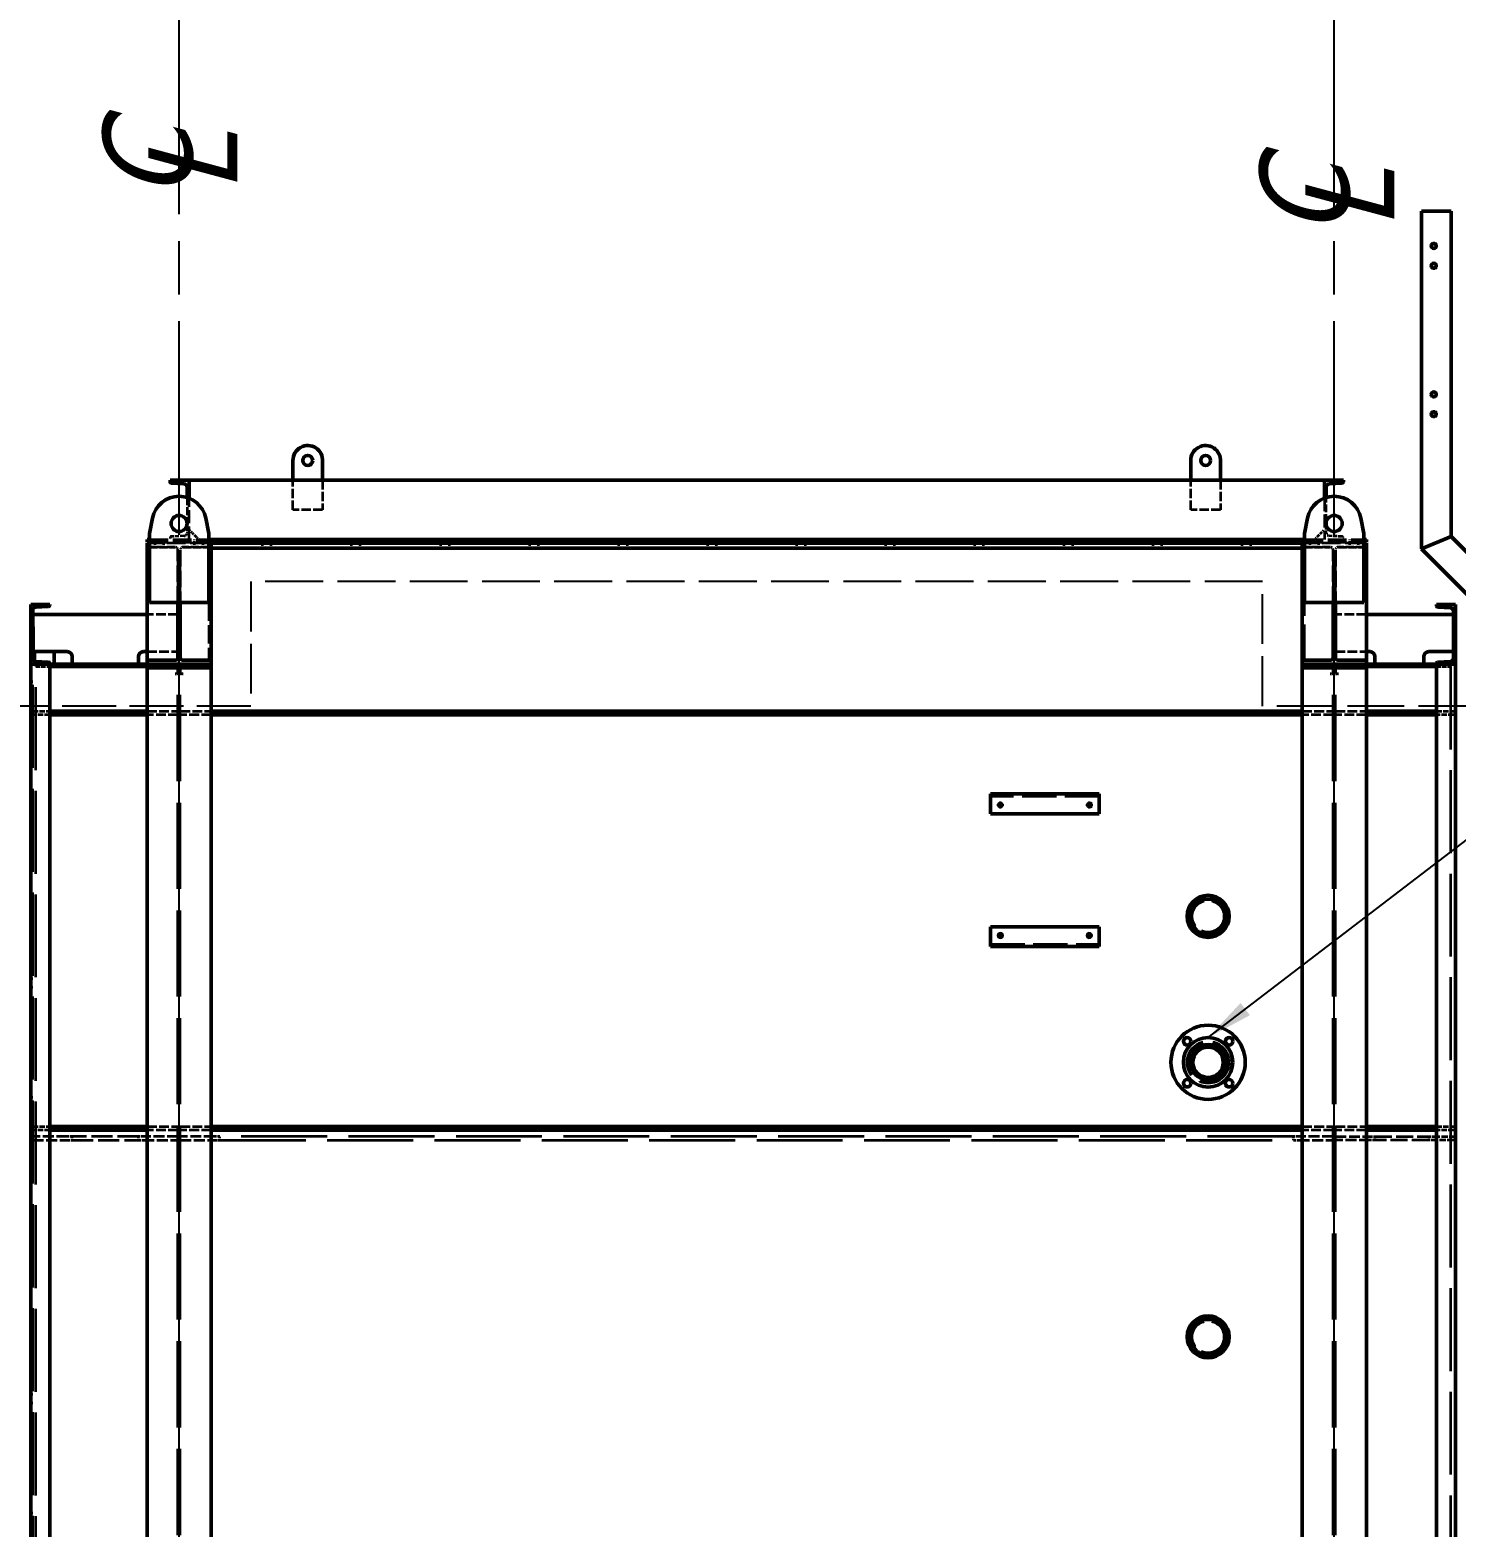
# Model space of a CAD drawing. Header units: inches. Extents: x 11 to 1621, y 11 to 1332.
# Drawn here: x 357.4 to 501.6, y 413.5 to 564.8 of the extents above; entities that cross this region are included whole.
import ezdxf
from ezdxf.enums import TextEntityAlignment as Align

# ---------------------------------------------------------------- set-up
doc = ezdxf.new("R2010")
doc.units = ezdxf.units.IN
doc.header["$LTSCALE"] = 48
doc.header["$MEASUREMENT"] = 0
doc.linetypes.add('CHAIN', pattern=[0.7087, 0.4724, -0.0591, 0.1181, -0.0591])
doc.linetypes.add('DASHED', pattern=[0.2067, 0.1654, -0.0413])
for name, color, linetype, lineweight in [('Centerline (ANSI)', 7, 'Continuous', 25), ('Hidden (ANSI)', 7, 'DASHED', 35), ('Sketch Geometry (ANSI)', 7, 'Continuous', 25), ('Symbol (ANSI)', 7, 'Continuous', 25), ('Visible (ANSI)', 7, 'Continuous', 50)]:
    doc.layers.add(name, color=color, linetype=linetype, lineweight=lineweight)
doc.styles.add('Dimension Text', font='tahoma.ttf')
doc.styles.add('Note Text (ANSI)', font='tahoma.ttf')
doc.styles.get("Standard").update_dxf_attribs({"font": 'tahoma.ttf'})
doc.dimstyles.new('ELC angle$7', dxfattribs={"dimscale": 48, "dimtxt": 0.12, "dimasz": 0.098425, "dimexe": 0.125, "dimexo": 0.0625, "dimgap": 0.031496, "dimtad": 0, "dimtih": 1, "dimtoh": 1, "dimzin": 0, "dimdsep": 46, "dimtxsty": 'Dimension Text', "dimcen": 0.09, "dimdle": 0.393701, "dimclrd": 256, "dimclre": 256, "dimclrt": 256, "dimadec": 1, "dimazin": 0, "dimtfac": 1, "dimtofl": 0, "dimtmove": 0, "dimatfit": 3, "dimfxl": 0, "dimtolj": 1, "dimtzin": 0, "dimlwd": -1, "dimlwe": -1, "dimarcsym": 0})

# ---------------------------------------------------------------- blocks, each defined once
blk = doc.blocks.new('CENTER LINE_1')
at = {"layer": 'Symbol (ANSI)', "char_height": 0.25, "attachment_point": 5, "style": 'Note Text (ANSI)'}
for s, insert in [('\\fTahoma|b0|i1;{\\H0.2500;C}', (0, 0)), ('\\fTahoma|b0|i1;{\\H0.2500;L}', (0, -0.125))]:
    blk.add_mtext(s, dxfattribs=dict(at, insert=insert))
at = {"layer": 'Symbol (ANSI)', "lineweight": 30, "flags": 63}
blk.add_attdef('Enter_text', text='', height=0.125, dxfattribs=at).set_placement((0.125, -0.125), align=Align.TOP_LEFT)
blk = doc.blocks.new('CENTER LINE_2')
at = {"layer": 'Symbol (ANSI)', "char_height": 0.25, "attachment_point": 5, "style": 'Note Text (ANSI)'}
for s, insert in [('\\fTahoma|b0|i1;{\\H0.2500;C}', (0, 0)), ('\\fTahoma|b0|i1;{\\H0.2500;L}', (0, -0.125))]:
    blk.add_mtext(s, dxfattribs=dict(at, insert=insert))
at = {"layer": 'Symbol (ANSI)', "lineweight": 30, "flags": 63}
blk.add_attdef('Enter_text', text='', height=0.125, dxfattribs=at).set_placement((0.125, -0.125), align=Align.TOP_LEFT)

msp = doc.modelspace()

# ---------------------------------------------------------------- linework, layer by layer
at = {"layer": 'Centerline (ANSI)', "linetype": 'CHAIN', "ltscale": 0.952448}
for p, q in [((489.252429, 286.951101), (489.252429, 619.488279)), ((372.502429, 286.951101), (372.502429, 616.568692))]:
    msp.add_line(p, q, dxfattribs=at)
at = {"layer": 'Hidden (ANSI)', "ltscale": 0.118944}
for p, q in [((384.000418, 516.276101), (384.000418, 519.276101)), ((387.000418, 519.276101), (387.000418, 516.276101)), ((474.750418, 516.276101), (474.750418, 519.276101)), ((477.750418, 519.276101), (477.750418, 516.276101)), ((387.000418, 516.276101), (384.000418, 516.276101)), ((477.750418, 516.276101), (474.750418, 516.276101))]:
    msp.add_line(p, q, dxfattribs=at)
at = {"layer": 'Hidden (ANSI)', "ltscale": 0.099873}
msp.add_line((373.302429, 517.53064), (373.302429, 515.011243), dxfattribs=at)
at = {"layer": 'Hidden (ANSI)', "ltscale": 0.165957}
msp.add_line((373.502429, 513.276101), (373.502429, 517.460881), dxfattribs=at)
at = {"layer": 'Hidden (ANSI)', "ltscale": 0.166112}
msp.add_line((488.252429, 517.464785), (488.252429, 513.276101), dxfattribs=at)
at = {"layer": 'Hidden (ANSI)', "ltscale": 0.097708}
msp.add_line((488.452429, 515.068825), (488.452429, 517.53368), dxfattribs=at)
at = {"layer": 'Hidden (ANSI)', "ltscale": 0.033189}
msp.add_line((373.302429, 514.790959), (373.302429, 513.952048), dxfattribs=at)
at = {"layer": 'Hidden (ANSI)', "ltscale": 0.030904}
msp.add_line((488.452429, 513.952048), (488.452429, 514.733377), dxfattribs=at)
at = {"layer": 'Hidden (ANSI)', "ltscale": 0.237987}
for p, q in [((369.497429, 513.276101), (375.497429, 513.276101)), ((369.497429, 513.026101), (375.497429, 513.026101)), ((375.497429, 512.901101), (369.497429, 512.901101)), ((486.247429, 513.276101), (492.247429, 513.276101)), ((486.247429, 513.026101), (492.247429, 513.026101)), ((492.247429, 512.901101), (486.247429, 512.901101))]:
    msp.add_line(p, q, dxfattribs=at)
at = {"layer": 'Hidden (ANSI)', "ltscale": 0.00982}
for p, q in [((370.064929, 513.026101), (370.064929, 513.276101)), ((370.939929, 513.026101), (370.939929, 513.276101)), ((374.064929, 513.026101), (374.064929, 513.276101)), ((374.939929, 513.026101), (374.939929, 513.276101)), ((380.939929, 513.026101), (380.939929, 513.276101)), ((381.814929, 513.026101), (381.814929, 513.276101)), ((389.939929, 513.026101), (389.939929, 513.276101)), ((390.814929, 513.026101), (390.814929, 513.276101)), ((398.939929, 513.026101), (398.939929, 513.276101)), ((399.814929, 513.026101), (399.814929, 513.276101)), ((407.939929, 513.026101), (407.939929, 513.276101)), ((408.814929, 513.026101), (408.814929, 513.276101)), ((416.939929, 513.026101), (416.939929, 513.276101)), ((417.814929, 513.026101), (417.814929, 513.276101)), ((425.939929, 513.026101), (425.939929, 513.276101)), ((426.814929, 513.026101), (426.814929, 513.276101)), ((434.939929, 513.026101), (434.939929, 513.276101)), ((435.814929, 513.026101), (435.814929, 513.276101)), ((443.939929, 513.026101), (443.939929, 513.276101)), ((444.814929, 513.026101), (444.814929, 513.276101)), ((452.939929, 513.026101), (452.939929, 513.276101)), ((453.814929, 513.026101), (453.814929, 513.276101)), ((461.939929, 513.026101), (461.939929, 513.276101)), ((462.814929, 513.026101), (462.814929, 513.276101)), ((470.939929, 513.026101), (470.939929, 513.276101)), ((471.814929, 513.026101), (471.814929, 513.276101)), ((479.939929, 513.026101), (479.939929, 513.276101)), ((480.814929, 513.026101), (480.814929, 513.276101)), ((486.814929, 513.026101), (486.814929, 513.276101)), ((487.689929, 513.026101), (487.689929, 513.276101)), ((490.814929, 513.026101), (490.814929, 513.276101)), ((491.689929, 513.026101), (491.689929, 513.276101)), ((358.002429, 500.701101), (358.002429, 500.451101)), ((501.002429, 500.451101), (501.002429, 500.701101))]:
    msp.add_line(p, q, dxfattribs=at)
at = {"layer": 'Hidden (ANSI)', "ltscale": 0.014979}
for p, q in [((370.064929, 512.521101), (370.064929, 512.901101)), ((370.939929, 512.521101), (370.939929, 512.901101)), ((374.064929, 512.521101), (374.064929, 512.901101)), ((374.939929, 512.521101), (374.939929, 512.901101)), ((486.814929, 512.521101), (486.814929, 512.901101)), ((487.689929, 512.521101), (487.689929, 512.901101)), ((490.814929, 512.521101), (490.814929, 512.901101)), ((491.689929, 512.521101), (491.689929, 512.901101))]:
    msp.add_line(p, q, dxfattribs=at)
at = {"layer": 'Hidden (ANSI)', "ltscale": 0.008116}
for p, q in [((371.582429, 513.483148), (371.582429, 513.276101)), ((490.172429, 513.276101), (490.172429, 513.483148))]:
    msp.add_line(p, q, dxfattribs=at)
at = {"layer": 'Hidden (ANSI)', "ltscale": 0.053215}
for p, q in [((373.015152, 513.649324), (371.673406, 513.579016)), ((490.081453, 513.579016), (488.739706, 513.649324))]:
    msp.add_line(p, q, dxfattribs=at)
at = {"layer": 'Hidden (ANSI)', "ltscale": 0.018085}
for p, q in [((373.502429, 514.276101), (373.826482, 513.952048)), ((487.928376, 513.952048), (488.252429, 514.276101))]:
    msp.add_line(p, q, dxfattribs=at)
at = {"layer": 'Hidden (ANSI)', "ltscale": 0.022246}
for p, q in [((373.826482, 513.952048), (374.129206, 513.649324)), ((487.625652, 513.649324), (487.928376, 513.952048))]:
    msp.add_line(p, q, dxfattribs=at)
at = {"layer": 'Hidden (ANSI)', "ltscale": 0.053288}
for p, q in [((374.129206, 513.649324), (374.199514, 513.579016)), ((487.555345, 513.579016), (487.625652, 513.649324))]:
    msp.add_line(p, q, dxfattribs=at)
at = {"layer": 'Hidden (ANSI)', "ltscale": 0.006977}
for p, q in [((374.295382, 513.483148), (374.199514, 513.579016)), ((487.555345, 513.579016), (487.459476, 513.483148))]:
    msp.add_line(p, q, dxfattribs=at)
at = {"layer": 'Hidden (ANSI)', "ltscale": 0.011519}
for p, q in [((374.295382, 513.483148), (374.502429, 513.276101)), ((487.252429, 513.276101), (487.459476, 513.483148))]:
    msp.add_line(p, q, dxfattribs=at)
at = {"layer": 'Hidden (ANSI)', "ltscale": 1.111313}
for p, q in [((486.007429, 512.901101), (375.747429, 512.901101)), ((486.007429, 512.401101), (375.747429, 512.401101))]:
    msp.add_line(p, q, dxfattribs=at)
at = {"layer": 'Hidden (ANSI)', "ltscale": 0.019741}
for p, q in [((380.939929, 512.401101), (380.939929, 512.901101)), ((380.939929, 512.401101), (380.939929, 512.901101)), ((381.814929, 512.401101), (381.814929, 512.901101)), ((381.814929, 512.401101), (381.814929, 512.901101)), ((389.939929, 512.401101), (389.939929, 512.901101)), ((389.939929, 512.401101), (389.939929, 512.901101)), ((390.814929, 512.401101), (390.814929, 512.901101)), ((390.814929, 512.401101), (390.814929, 512.901101)), ((398.939929, 512.401101), (398.939929, 512.901101)), ((398.939929, 512.401101), (398.939929, 512.901101)), ((399.814929, 512.401101), (399.814929, 512.901101)), ((399.814929, 512.401101), (399.814929, 512.901101)), ((407.939929, 512.401101), (407.939929, 512.901101)), ((407.939929, 512.401101), (407.939929, 512.901101)), ((408.814929, 512.401101), (408.814929, 512.901101)), ((408.814929, 512.401101), (408.814929, 512.901101)), ((416.939929, 512.401101), (416.939929, 512.901101)), ((416.939929, 512.401101), (416.939929, 512.901101)), ((417.814929, 512.401101), (417.814929, 512.901101)), ((417.814929, 512.401101), (417.814929, 512.901101)), ((425.939929, 512.401101), (425.939929, 512.901101)), ((425.939929, 512.401101), (425.939929, 512.901101)), ((426.814929, 512.401101), (426.814929, 512.901101)), ((426.814929, 512.401101), (426.814929, 512.901101)), ((434.939929, 512.401101), (434.939929, 512.901101)), ((434.939929, 512.401101), (434.939929, 512.901101)), ((435.814929, 512.401101), (435.814929, 512.901101)), ((435.814929, 512.401101), (435.814929, 512.901101)), ((443.939929, 512.401101), (443.939929, 512.901101)), ((443.939929, 512.401101), (443.939929, 512.901101)), ((444.814929, 512.401101), (444.814929, 512.901101)), ((444.814929, 512.401101), (444.814929, 512.901101)), ((452.939929, 512.401101), (452.939929, 512.901101)), ((452.939929, 512.401101), (452.939929, 512.901101)), ((453.814929, 512.401101), (453.814929, 512.901101)), ((453.814929, 512.401101), (453.814929, 512.901101)), ((461.939929, 512.401101), (461.939929, 512.901101)), ((461.939929, 512.401101), (461.939929, 512.901101)), ((462.814929, 512.401101), (462.814929, 512.901101)), ((462.814929, 512.401101), (462.814929, 512.901101)), ((470.939929, 512.401101), (470.939929, 512.901101)), ((470.939929, 512.401101), (470.939929, 512.901101)), ((471.814929, 512.401101), (471.814929, 512.901101)), ((471.814929, 512.401101), (471.814929, 512.901101)), ((479.939929, 512.401101), (479.939929, 512.901101)), ((479.939929, 512.401101), (479.939929, 512.901101)), ((480.814929, 512.401101), (480.814929, 512.901101)), ((480.814929, 512.401101), (480.814929, 512.901101))]:
    msp.add_line(p, q, dxfattribs=at)
at = {"layer": 'Hidden (ANSI)', "ltscale": 0.102674}
for p, q in [((369.497429, 512.521101), (372.087429, 512.521101)), ((372.087429, 512.521101), (369.497429, 512.521101)), ((486.247429, 512.521101), (488.837429, 512.521101)), ((488.837429, 512.521101), (486.247429, 512.521101))]:
    msp.add_line(p, q, dxfattribs=at)
at = {"layer": 'Hidden (ANSI)', "ltscale": 0.211004}
for p, q in [((372.387429, 512.221101), (372.387429, 506.901101)), ((372.387429, 506.901101), (372.387429, 512.221101)), ((372.617429, 506.901101), (372.617429, 512.221101)), ((372.617429, 512.221101), (372.617429, 506.901101)), ((489.137429, 512.221101), (489.137429, 506.901101)), ((489.137429, 506.901101), (489.137429, 512.221101)), ((489.367429, 506.901101), (489.367429, 512.221101)), ((489.367429, 512.221101), (489.367429, 506.901101))]:
    msp.add_line(p, q, dxfattribs=at)
at = {"layer": 'Hidden (ANSI)', "ltscale": 0.102277}
for p, q in [((372.917429, 512.521101), (375.497429, 512.521101)), ((375.497429, 512.521101), (372.917429, 512.521101)), ((489.667429, 512.521101), (492.247429, 512.521101)), ((492.247429, 512.521101), (489.667429, 512.521101))]:
    msp.add_line(p, q, dxfattribs=at)
at = {"layer": 'Hidden (ANSI)', "ltscale": 0.453853}
msp.add_line((486.257429, 501.081101), (486.257429, 512.521101), dxfattribs=at)
at = {"layer": 'Hidden (ANSI)', "ltscale": 0.230844}
msp.add_line((375.497429, 506.901101), (375.497429, 501.081101), dxfattribs=at)
at = {"layer": 'Hidden (ANSI)', "ltscale": 0.124102}
for p, q in [((372.387429, 505.701101), (369.257429, 505.701101)), ((492.497429, 505.701101), (489.367429, 505.701101)), ((369.257429, 501.951101), (372.387429, 501.951101)), ((489.367429, 501.951101), (492.497429, 501.951101)), ((369.257429, 495.951101), (372.387429, 495.951101)), ((372.387429, 495.576101), (369.257429, 495.576101)), ((372.617429, 495.951101), (375.747429, 495.951101)), ((375.747429, 495.576101), (372.617429, 495.576101)), ((486.007429, 495.951101), (489.137429, 495.951101)), ((489.137429, 495.576101), (486.007429, 495.576101)), ((489.367429, 495.951101), (492.497429, 495.951101)), ((492.497429, 495.576101), (489.367429, 495.576101)), ((369.257429, 453.951101), (372.387429, 453.951101)), ((372.617429, 453.951101), (375.747429, 453.951101)), ((486.007429, 453.951101), (489.137429, 453.951101)), ((489.367429, 453.951101), (492.497429, 453.951101)), ((372.387429, 453.576101), (369.257429, 453.576101)), ((375.747429, 453.576101), (372.617429, 453.576101)), ((489.137429, 453.576101), (486.007429, 453.576101)), ((492.497429, 453.576101), (489.367429, 453.576101))]:
    msp.add_line(p, q, dxfattribs=at)
at = {"layer": 'Hidden (ANSI)', "ltscale": 0.007836}
for p, q in [((357.502429, 503.638601), (357.702429, 503.638601)), ((357.502429, 502.763601), (357.702429, 502.763601)), ((501.302429, 503.638601), (501.502429, 503.638601)), ((501.302429, 502.763601), (501.502429, 502.763601)), ((357.702429, 498.888601), (357.502429, 498.888601)), ((357.702429, 498.013601), (357.502429, 498.013601)), ((357.702429, 486.888601), (357.502429, 486.888601)), ((357.702429, 486.013601), (357.502429, 486.013601)), ((357.702429, 480.888601), (357.502429, 480.888601)), ((357.702429, 480.013601), (357.502429, 480.013601)), ((357.702429, 474.888601), (357.502429, 474.888601)), ((357.702429, 474.013601), (357.502429, 474.013601)), ((357.702429, 468.888601), (357.502429, 468.888601)), ((357.702429, 468.013601), (357.502429, 468.013601)), ((357.702429, 462.888601), (357.502429, 462.888601)), ((357.702429, 462.013601), (357.502429, 462.013601)), ((357.702429, 456.888601), (357.502429, 456.888601)), ((357.702429, 456.013601), (357.502429, 456.013601)), ((357.702429, 450.888601), (357.502429, 450.888601)), ((357.702429, 450.013601), (357.502429, 450.013601)), ((357.702429, 444.888601), (357.502429, 444.888601)), ((357.702429, 444.013601), (357.502429, 444.013601)), ((357.702429, 438.888601), (357.502429, 438.888601)), ((357.702429, 438.013601), (357.502429, 438.013601)), ((357.702429, 432.888601), (357.502429, 432.888601)), ((357.702429, 432.013601), (357.502429, 432.013601)), ((357.702429, 426.888601), (357.502429, 426.888601)), ((357.702429, 426.013601), (357.502429, 426.013601)), ((357.702429, 420.888601), (357.502429, 420.888601)), ((357.702429, 420.013601), (357.502429, 420.013601)), ((357.702429, 414.888601), (357.502429, 414.888601)), ((357.702429, 414.013601), (357.502429, 414.013601))]:
    msp.add_line(p, q, dxfattribs=at)
at = {"layer": 'Hidden (ANSI)', "ltscale": 0.001884}
msp.add_line((357.702429, 501.951101), (357.752429, 501.951101), dxfattribs=at)
at = {"layer": 'Hidden (ANSI)', "ltscale": 1.058297}
msp.add_line((357.702429, 322.201101), (357.702429, 500.701101), dxfattribs=at)
at = {"layer": 'Hidden (ANSI)', "ltscale": 0.056247}
for p, q in [((358.002429, 500.451101), (359.422429, 500.451101)), ((499.582429, 500.451101), (501.002429, 500.451101))]:
    msp.add_line(p, q, dxfattribs=at)
at = {"layer": 'Hidden (ANSI)', "ltscale": 1.055333}
for p, q in [((358.002429, 322.451101), (358.002429, 500.451101)), ((501.002429, 500.451101), (501.002429, 322.451101))]:
    msp.add_line(p, q, dxfattribs=at)
at = {"layer": 'Hidden (ANSI)', "ltscale": 0.257431}
for p, q in [((369.257429, 500.451101), (375.747429, 500.451101)), ((486.007429, 500.451101), (492.497429, 500.451101))]:
    msp.add_line(p, q, dxfattribs=at)
at = {"layer": 'Hidden (ANSI)', "ltscale": 0.032835}
for p, q in [((372.917429, 499.701101), (372.087429, 499.701101)), ((489.667429, 499.701101), (488.837429, 499.701101))]:
    msp.add_line(p, q, dxfattribs=at)
at = {"layer": 'Hidden (ANSI)', "ltscale": 0.05014}
for p, q in [((372.387429, 499.747162), (372.387429, 500.701101)), ((372.617429, 500.701101), (372.617429, 499.747162)), ((489.137429, 499.747162), (489.137429, 500.701101)), ((489.367429, 500.701101), (489.367429, 499.747162))]:
    msp.add_line(p, q, dxfattribs=at)
at = {"layer": 'Hidden (ANSI)', "ltscale": 1.097001}
for p, q in [((372.387429, 292.951101), (372.387429, 499.747162)), ((372.617429, 292.951101), (372.617429, 499.747162)), ((489.137429, 292.951101), (489.137429, 499.747162)), ((489.367429, 292.951101), (489.367429, 499.747162))]:
    msp.add_line(p, q, dxfattribs=at)
at = {"layer": 'Hidden (ANSI)', "ltscale": 0.068152}
for p, q in [((357.702429, 495.951101), (359.422429, 495.951101)), ((359.422429, 495.576101), (357.702429, 495.576101)), ((499.582429, 495.951101), (501.302429, 495.951101)), ((501.302429, 495.576101), (499.582429, 495.576101)), ((357.702429, 453.951101), (359.422429, 453.951101)), ((499.582429, 453.951101), (501.302429, 453.951101)), ((359.422429, 453.576101), (357.702429, 453.576101)), ((501.302429, 453.576101), (499.582429, 453.576101))]:
    msp.add_line(p, q, dxfattribs=at)
at = {"layer": 'Hidden (ANSI)', "ltscale": 0.01478}
for p, q in [((361.702429, 495.576101), (361.702429, 495.951101)), ((368.387429, 495.576101), (368.387429, 495.951101)), ((376.617429, 495.576101), (376.617429, 495.951101)), ((485.137429, 495.576101), (485.137429, 495.951101)), ((493.367429, 495.576101), (493.367429, 495.951101)), ((498.802429, 495.576101), (498.802429, 495.951101)), ((361.702429, 453.576101), (361.702429, 453.951101)), ((368.387429, 453.576101), (368.387429, 453.951101)), ((376.617429, 453.576101), (376.617429, 453.951101)), ((485.137429, 453.576101), (485.137429, 453.951101)), ((493.367429, 453.576101), (493.367429, 453.951101)), ((498.802429, 453.576101), (498.802429, 453.951101)), ((361.702429, 452.576101), (361.702429, 452.951101)), ((368.387429, 452.576101), (368.387429, 452.951101)), ((376.617429, 452.576101), (376.617429, 452.951101)), ((485.137429, 452.576101), (485.137429, 452.951101)), ((493.367429, 452.951101), (493.367429, 452.576101)), ((498.802429, 452.951101), (498.802429, 452.576101))]:
    msp.add_line(p, q, dxfattribs=at)
at = {"layer": 'Hidden (ANSI)', "ltscale": 0.436393}
for p, q in [((465.502429, 487.326101), (454.502429, 487.326101)), ((454.502429, 472.388601), (465.502429, 472.388601))]:
    msp.add_line(p, q, dxfattribs=at)
at = {"layer": 'Hidden (ANSI)', "ltscale": 0.138784}
for p, q in [((361.202429, 452.951101), (357.702429, 452.951101)), ((357.702429, 452.576101), (361.202429, 452.576101)), ((372.387429, 452.951101), (368.887429, 452.951101)), ((368.887429, 452.576101), (372.387429, 452.576101)), ((376.117429, 452.951101), (372.617429, 452.951101)), ((372.617429, 452.576101), (376.117429, 452.576101)), ((489.137429, 452.951101), (485.637429, 452.951101)), ((485.637429, 452.576101), (489.137429, 452.576101)), ((489.367429, 452.951101), (492.867429, 452.951101)), ((492.867429, 452.576101), (489.367429, 452.576101))]:
    msp.add_line(p, q, dxfattribs=at)
at = {"layer": 'Hidden (ANSI)', "ltscale": 0.031066}
for p, q in [((361.702429, 452.951101), (361.202429, 452.951101)), ((361.202429, 452.576101), (361.702429, 452.576101)), ((368.887429, 452.951101), (368.387429, 452.951101)), ((368.387429, 452.576101), (368.887429, 452.576101)), ((376.617429, 452.951101), (376.117429, 452.951101)), ((376.117429, 452.576101), (376.617429, 452.576101)), ((485.637429, 452.951101), (485.137429, 452.951101)), ((485.137429, 452.576101), (485.637429, 452.576101)), ((492.867429, 452.951101), (493.367429, 452.951101)), ((493.367429, 452.576101), (492.867429, 452.576101)), ((498.802429, 452.951101), (499.302429, 452.951101)), ((499.302429, 452.576101), (498.802429, 452.576101))]:
    msp.add_line(p, q, dxfattribs=at)
at = {"layer": 'Hidden (ANSI)', "ltscale": 0.265169}
for p, q in [((368.387429, 452.951101), (361.702429, 452.951101)), ((361.702429, 452.576101), (368.387429, 452.576101))]:
    msp.add_line(p, q, dxfattribs=at)
at = {"layer": 'Hidden (ANSI)', "ltscale": 1.093775}
for p, q in [((485.137429, 452.951101), (376.617429, 452.951101)), ((376.617429, 452.576101), (485.137429, 452.576101))]:
    msp.add_line(p, q, dxfattribs=at)
at = {"layer": 'Hidden (ANSI)', "ltscale": 0.215567}
for p, q in [((493.367429, 452.951101), (498.802429, 452.951101)), ((498.802429, 452.576101), (493.367429, 452.576101))]:
    msp.add_line(p, q, dxfattribs=at)
at = {"layer": 'Hidden (ANSI)', "ltscale": 0.079262}
for p, q in [((499.302429, 452.951101), (501.302429, 452.951101)), ((501.302429, 452.576101), (499.302429, 452.576101))]:
    msp.add_line(p, q, dxfattribs=at)
at = {"layer": 'Hidden (ANSI)', "ltscale": 0.467383}
for centre in [(476.502429, 475.201101), (476.502429, 460.451101), (476.502429, 432.701101)]:
    msp.add_circle(centre, 1.875, dxfattribs=at)
at = {"layer": 'Hidden (ANSI)', "ltscale": 0.428816}
for centre, radius in [((476.502429, 475.201101), 1.720312), ((476.502429, 432.701101), 1.720313)]:
    msp.add_circle(centre, radius, dxfattribs=at)
at = {"layer": 'Hidden (ANSI)', "ltscale": 0.409851}
for centre in [(476.502429, 475.201101), (476.502429, 432.701101)]:
    msp.add_circle(centre, 1.64425, dxfattribs=at)
at = {"layer": 'Hidden (ANSI)', "ltscale": 0.400502}
for centre in [(476.502429, 475.201101), (476.502429, 432.701101)]:
    msp.add_circle(centre, 1.60675, dxfattribs=at)
at = {"layer": 'Hidden (ANSI)', "ltscale": 0.529714}
msp.add_circle((476.502429, 460.451101), 2.125, dxfattribs=at)
at = {"layer": 'Hidden (ANSI)', "ltscale": 0.522367}
msp.add_circle((476.502429, 460.451101), 2.095532, dxfattribs=at)
at = {"layer": 'Hidden (ANSI)', "ltscale": 0.005684}
for centre, start, end in [((371.678429, 513.483148), 92.9995555, 180), ((490.076429, 513.483148), 0, 87.0004445)]:
    msp.add_arc(centre, 0.096, start, end, dxfattribs=at)
at = {"layer": 'Hidden (ANSI)', "ltscale": 0.018165}
for centre, start, end in [((372.99929, 513.952048), 272.9995555, 0), ((488.755569, 513.952048), 180, 267.0004445)]:
    msp.add_arc(centre, 0.30314, start, end, dxfattribs=at)
at = {"layer": 'Hidden (ANSI)', "ltscale": 0.018599}
for centre, start, end in [((372.087429, 512.221101), 0, 90), ((372.087429, 512.221101), 0, 90), ((372.917429, 512.221101), 90, 180), ((372.917429, 512.221101), 90, 180), ((488.837429, 512.221101), 0, 90), ((488.837429, 512.221101), 0, 90), ((489.667429, 512.221101), 90, 180), ((489.667429, 512.221101), 90, 180)]:
    msp.add_arc(centre, 0.3, start, end, dxfattribs=at)
at = {"layer": 'Hidden (ANSI)', "ltscale": 0.064715}
for centre, start, end in [((476.502429, 475.201101), 93.30542073, 146.69457927), ((476.502429, 475.201101), 33.30542073, 86.69457927), ((476.502429, 475.201101), 153.30542073, 206.69457927), ((476.502429, 475.201101), 333.30542073, 26.69457927), ((476.502429, 475.201101), 213.30542073, 266.69457927), ((476.502429, 475.201101), 273.30542073, 326.69457927), ((476.502429, 432.701101), 93.30542073, 146.69457927), ((476.502429, 432.701101), 33.30542073, 86.69457927), ((476.502429, 432.701101), 153.30542073, 206.69457927), ((476.502429, 432.701101), 333.30542073, 26.69457927), ((476.502429, 432.701101), 213.30542073, 266.69457927), ((476.502429, 432.701101), 273.30542073, 326.69457927)]:
    msp.add_arc(centre, 1.752916, start, end, dxfattribs=at)
at = {"layer": 'Hidden (ANSI)', "ltscale": 0.018773}
for points, knots in [([(372.087429, 499.701101), (372.125121, 499.701101), (372.16532, 499.701012), (372.239241, 499.701712), (372.272961, 499.702622), (372.326671, 499.70736), (372.349899, 499.711585), (372.380265, 499.725662), (372.387429, 499.735638), (372.387429, 499.747162)], [2.3770053102, 2.3770053102, 2.3770053102, 2.3770053102, 2.6642141603, 2.6642141603, 2.9514230103, 2.9514230103, 3.244135986, 3.244135986, 3.5368489617, 3.5368489617, 3.5368489617, 3.5368489617]), ([(372.617429, 499.747162), (372.617429, 499.735638), (372.624594, 499.725662), (372.654959, 499.711585), (372.678187, 499.70736), (372.731897, 499.702622), (372.765617, 499.701712), (372.839538, 499.701012), (372.879738, 499.701101), (372.917429, 499.701101)], [1.2171616587, 1.2171616587, 1.2171616587, 1.2171616587, 1.5098746344, 1.5098746344, 1.8025876101, 1.8025876101, 2.0897964602, 2.0897964602, 2.3770053102, 2.3770053102, 2.3770053102, 2.3770053102]), ([(488.837429, 499.701101), (488.875121, 499.701101), (488.91532, 499.701012), (488.989241, 499.701712), (489.022961, 499.702622), (489.076671, 499.70736), (489.099899, 499.711585), (489.130265, 499.725662), (489.137429, 499.735638), (489.137429, 499.747162)], [2.3770053102, 2.3770053102, 2.3770053102, 2.3770053102, 2.6642141603, 2.6642141603, 2.9514230103, 2.9514230103, 3.244135986, 3.244135986, 3.5368489617, 3.5368489617, 3.5368489617, 3.5368489617]), ([(489.367429, 499.747162), (489.367429, 499.735638), (489.374594, 499.725662), (489.404959, 499.711585), (489.428187, 499.70736), (489.481897, 499.702622), (489.515617, 499.701712), (489.589538, 499.701012), (489.629738, 499.701101), (489.667429, 499.701101)], [1.2171616587, 1.2171616587, 1.2171616587, 1.2171616587, 1.5098746344, 1.5098746344, 1.8025876101, 1.8025876101, 2.0897964602, 2.0897964602, 2.3770053102, 2.3770053102, 2.3770053102, 2.3770053102])]:
    msp.add_open_spline(points, degree=3, knots=knots, dxfattribs=at)
at = {"layer": 'Sketch Geometry (ANSI)', "linetype": 'DASHED', "ltscale": 0.7362}
msp.add_line((482.007429, 509.026101), (379.747429, 509.026101), dxfattribs=at)
at = {"layer": 'Sketch Geometry (ANSI)', "linetype": 'DASHED', "ltscale": 0.633718}
for p, q in [((379.747429, 509.026101), (379.747429, 496.451101)), ((482.007429, 496.451101), (482.007429, 509.026101))]:
    msp.add_line(p, q, dxfattribs=at)
at = {"layer": 'Sketch Geometry (ANSI)', "linetype": 'DASHED', "ltscale": 0.685877}
msp.add_line((379.747429, 496.451101), (318.502429, 496.451101), dxfattribs=at)
at = {"layer": 'Sketch Geometry (ANSI)', "linetype": 'DASHED', "ltscale": 0.721859}
msp.add_line((553.627429, 496.451101), (482.007429, 496.451101), dxfattribs=at)
at = {"layer": 'Visible (ANSI)'}
for p, q in [((501.064929, 546.451101), (498.064929, 546.451101)), ((498.064929, 512.33346), (498.064929, 546.451101)), ((501.064929, 513.576101), (501.064929, 546.451101)), ((384.000418, 519.276101), (384.000418, 521.27409)), ((387.000418, 521.164245), (387.000418, 519.276101)), ((474.750418, 519.276101), (474.750418, 521.27409)), ((477.750418, 521.164245), (477.750418, 519.276101)), ((373.502429, 519.276101), (371.582429, 519.276101)), ((371.582429, 519.276101), (371.582429, 519.069054)), ((371.673406, 518.973186), (373.015152, 518.902878)), ((373.502429, 519.276101), (373.502429, 519.069054)), ((488.252429, 519.276101), (373.502429, 519.276101)), ((373.502429, 517.460881), (373.502429, 519.276101)), ((488.252429, 519.276101), (488.252429, 519.069054)), ((488.252429, 519.276101), (488.252429, 517.464785)), ((490.172429, 519.276101), (488.252429, 519.276101)), ((488.739706, 518.902878), (490.081453, 518.973186)), ((490.172429, 519.069054), (490.172429, 519.276101)), ((373.302429, 518.600154), (373.302429, 517.53064)), ((488.452429, 517.53368), (488.452429, 518.600154)), ((369.497429, 513.901101), (369.799336, 515.432882)), ((373.302429, 515.011243), (373.302429, 514.790959)), ((375.195523, 515.432882), (375.497429, 513.901101)), ((486.247429, 513.901101), (486.549336, 515.432882)), ((488.452429, 514.733377), (488.452429, 515.068825)), ((491.945523, 515.432882), (492.247429, 513.901101)), ((369.257429, 513.026101), (369.257429, 513.276101)), ((369.257429, 513.276101), (369.497429, 513.276101)), ((369.257429, 513.026101), (369.497429, 513.026101)), ((369.497429, 512.901101), (369.257429, 512.901101)), ((369.257429, 512.901101), (369.257429, 512.521101)), ((369.497429, 506.901101), (369.497429, 513.901101)), ((375.497429, 513.901101), (375.497429, 506.901101)), ((375.497429, 513.276101), (486.247429, 513.276101)), ((375.497429, 513.026101), (486.247429, 513.026101)), ((375.747429, 512.901101), (375.497429, 512.901101)), ((486.007429, 512.901101), (375.747429, 512.901101)), ((375.747429, 512.521101), (375.747429, 512.901101)), ((486.007429, 512.901101), (486.007429, 512.521101)), ((486.247429, 512.901101), (486.007429, 512.901101)), ((486.247429, 506.901101), (486.247429, 513.901101)), ((492.247429, 513.901101), (492.247429, 506.901101)), ((492.247429, 513.276101), (492.497429, 513.276101)), ((492.247429, 513.026101), (492.497429, 513.026101)), ((492.497429, 512.901101), (492.247429, 512.901101)), ((492.497429, 513.026101), (492.497429, 513.276101)), ((492.497429, 512.521101), (492.497429, 512.901101)), ((501.064929, 513.576101), (498.064929, 512.33346)), ((501.064929, 513.576101), (498.064929, 512.33346)), ((510.064929, 504.576101), (501.064929, 513.576101)), ((369.257429, 512.521101), (369.497429, 512.521101)), ((369.257429, 512.521101), (369.257429, 501.081101)), ((369.497429, 512.521101), (369.257429, 512.521101)), ((375.497429, 512.521101), (375.747429, 512.521101)), ((375.747429, 512.521101), (375.497429, 512.521101)), ((375.747429, 501.081101), (375.747429, 512.521101)), ((486.007429, 512.401101), (375.747429, 512.401101)), ((486.007429, 512.521101), (486.247429, 512.521101)), ((486.007429, 512.521101), (486.007429, 501.081101)), ((486.247429, 512.521101), (486.007429, 512.521101)), ((492.247429, 512.521101), (492.497429, 512.521101)), ((492.497429, 512.521101), (492.247429, 512.521101)), ((492.497429, 501.081101), (492.497429, 512.521101)), ((507.064929, 503.33346), (498.064929, 512.33346)), ((375.497429, 506.901101), (369.497429, 506.901101)), ((372.387429, 506.901101), (372.387429, 501.381101)), ((372.387429, 501.381101), (372.387429, 506.901101)), ((372.617429, 501.381101), (372.617429, 506.901101)), ((372.617429, 506.901101), (372.617429, 501.381101)), ((492.247429, 506.901101), (486.247429, 506.901101)), ((489.137429, 506.901101), (489.137429, 501.381101)), ((489.137429, 501.381101), (489.137429, 506.901101)), ((489.367429, 501.381101), (489.367429, 506.901101)), ((489.367429, 506.901101), (489.367429, 501.381101)), ((357.502429, 506.701101), (357.502429, 500.701101)), ((359.422429, 506.701101), (357.502429, 506.701101)), ((357.702429, 501.269724), (357.702429, 506.132478)), ((369.257429, 505.701101), (357.702429, 505.701101)), ((357.986728, 506.432067), (359.303971, 506.501101)), ((359.422429, 506.62593), (359.422429, 506.701101)), ((501.302429, 505.701101), (492.497429, 505.701101)), ((499.582429, 506.701101), (499.582429, 506.560447)), ((501.502429, 506.701101), (499.582429, 506.701101)), ((499.700887, 506.435618), (501.01813, 506.366584)), ((501.302429, 506.066995), (501.302429, 501.269724)), ((501.502429, 500.701101), (501.502429, 506.701101)), ((357.702429, 504.451101), (357.752429, 504.451101)), ((357.752429, 501.103892), (357.752429, 504.451101)), ((357.752429, 501.951101), (361.202429, 501.951101)), ((357.877429, 500.997006), (357.877429, 501.951101)), ((359.303971, 500.901101), (357.986728, 500.970135)), ((359.877429, 500.701101), (359.877429, 501.951101)), ((361.702429, 501.451101), (361.702429, 500.701101)), ((368.387429, 500.701101), (368.387429, 501.451101)), ((368.887429, 501.951101), (369.257429, 501.951101)), ((372.087429, 501.081101), (369.257429, 501.081101)), ((369.257429, 501.081101), (369.257429, 500.701101)), ((369.257429, 501.081101), (372.087429, 501.081101)), ((375.747429, 501.081101), (372.917429, 501.081101)), ((372.917429, 501.081101), (375.747429, 501.081101)), ((375.747429, 500.701101), (375.747429, 501.081101)), ((486.007429, 501.081101), (486.007429, 500.701101)), ((488.837429, 501.081101), (486.007429, 501.081101)), ((486.007429, 501.081101), (488.837429, 501.081101)), ((492.497429, 501.081101), (489.667429, 501.081101)), ((489.667429, 501.081101), (492.497429, 501.081101)), ((492.497429, 501.951101), (492.867429, 501.951101)), ((492.497429, 500.701101), (492.497429, 501.081101)), ((493.367429, 501.451101), (493.367429, 500.701101)), ((498.302429, 500.701101), (498.302429, 501.451101)), ((498.802429, 501.951101), (501.302429, 501.951101)), ((501.01813, 500.970135), (499.700887, 500.901101)), ((357.502429, 500.701101), (359.422429, 500.701101)), ((357.502429, 322.201101), (357.502429, 500.701101)), ((357.502429, 500.701101), (359.422429, 500.701101)), ((359.422429, 500.701101), (359.422429, 500.776272)), ((359.422429, 322.201101), (359.422429, 500.701101)), ((369.257429, 500.701101), (359.422429, 500.701101)), ((359.422429, 500.451101), (369.257429, 500.451101)), ((369.257429, 500.701101), (375.747429, 500.701101)), ((369.257429, 500.321101), (369.257429, 500.701101)), ((375.747429, 500.321101), (369.257429, 500.321101)), ((369.257429, 292.951101), (369.257429, 500.321101)), ((375.747429, 500.701101), (375.747429, 500.321101)), ((375.747429, 326.326101), (375.747429, 500.321101)), ((486.007429, 500.701101), (492.497429, 500.701101)), ((486.007429, 500.321101), (486.007429, 500.701101)), ((492.497429, 500.321101), (486.007429, 500.321101)), ((486.007429, 292.951101), (486.007429, 500.321101)), ((499.582429, 500.701101), (492.497429, 500.701101)), ((492.497429, 500.701101), (492.497429, 500.321101)), ((492.497429, 500.451101), (499.582429, 500.451101)), ((492.497429, 315.951101), (492.497429, 500.321101)), ((499.582429, 500.776272), (499.582429, 500.701101)), ((499.582429, 500.701101), (501.502429, 500.701101)), ((499.582429, 500.701101), (501.502429, 500.701101)), ((499.582429, 500.701101), (499.582429, 322.201101)), ((501.502429, 500.701101), (501.502429, 322.201101)), ((359.422429, 495.951101), (369.257429, 495.951101)), ((369.257429, 495.576101), (359.422429, 495.576101)), ((375.747429, 495.951101), (486.007429, 495.951101)), ((486.007429, 495.576101), (375.747429, 495.576101)), ((492.497429, 495.951101), (499.582429, 495.951101)), ((499.582429, 495.576101), (492.497429, 495.576101)), ((454.502429, 487.576101), (465.502429, 487.576101)), ((454.502429, 487.576101), (454.502429, 487.076101)), ((465.502429, 487.076101), (465.502429, 487.576101)), ((454.502429, 485.576101), (454.502429, 487.076101)), ((465.502429, 487.076101), (465.502429, 485.576101)), ((465.502429, 485.576101), (454.502429, 485.576101)), ((474.481703, 475.201101), (475.492066, 476.951101)), ((475.492066, 476.951101), (477.512792, 476.951101)), ((477.512792, 476.951101), (478.523155, 475.201101)), ((475.492066, 473.451101), (474.481703, 475.201101)), ((478.523155, 475.201101), (477.512792, 473.451101)), ((454.502429, 472.638601), (454.502429, 474.138601)), ((454.502429, 474.138601), (465.502429, 474.138601)), ((465.502429, 474.138601), (465.502429, 472.638601)), ((454.502429, 472.638601), (454.502429, 472.138601)), ((465.502429, 472.138601), (454.502429, 472.138601)), ((465.502429, 472.138601), (465.502429, 472.638601)), ((477.512792, 473.451101), (475.492066, 473.451101)), ((359.422429, 453.951101), (369.257429, 453.951101)), ((375.747429, 453.951101), (486.007429, 453.951101)), ((492.497429, 453.951101), (499.582429, 453.951101)), ((369.257429, 453.576101), (359.422429, 453.576101)), ((486.007429, 453.576101), (375.747429, 453.576101)), ((499.582429, 453.576101), (492.497429, 453.576101)), ((474.481703, 432.701101), (475.492066, 434.451101)), ((475.492066, 434.451101), (477.512792, 434.451101)), ((477.512792, 434.451101), (478.523155, 432.701101)), ((475.492066, 430.951101), (474.481703, 432.701101)), ((478.523155, 432.701101), (477.512792, 430.951101)), ((477.512792, 430.951101), (475.492066, 430.951101))]:
    msp.add_line(p, q, dxfattribs=at)
for centre, radius in [((499.314929, 542.951101), 0.25), ((499.314929, 540.951101), 0.25), ((499.314929, 527.951101), 0.25), ((499.314929, 525.951101), 0.25), ((385.502429, 521.27409), 0.5), ((476.252429, 521.27409), 0.5), ((372.497429, 514.901101), 0.8125), ((489.247429, 514.901101), 0.8125), ((455.502429, 486.451101), 0.1875), ((464.502429, 486.451101), 0.1875), ((476.502429, 475.201101), 2.125), ((455.502429, 473.263601), 0.1875), ((464.502429, 473.263601), 0.1875), ((476.502429, 460.451101), 3.75), ((476.502429, 460.451101), 2.5), ((474.381109, 462.572421), 0.375), ((476.502429, 460.451101), 1.785), ((476.502429, 460.451101), 1.75), ((476.502429, 460.451101), 1.534), ((478.62375, 462.572421), 0.375), ((474.381109, 458.329781), 0.375), ((478.62375, 458.329781), 0.375), ((476.502429, 432.701101), 2.125)]:
    msp.add_circle(centre, radius, dxfattribs=at)
for centre, radius, start, end in [((385.502429, 521.27409), 1.502011, 355.80611946, 180), ((476.252429, 521.27409), 1.502011, 355.80611946, 180), ((371.678429, 519.069054), 0.096, 180, 267.0004445), ((490.076429, 519.069054), 0.096, 272.9995555, 0), ((372.497429, 514.901101), 2.75, 11.14980246, 168.85019754), ((372.99929, 518.600154), 0.30314, 0, 87.0004445), ((489.247429, 514.901101), 2.75, 11.14980246, 168.85019754), ((488.755569, 518.600154), 0.30314, 92.9995555, 180), ((358.002429, 506.132478), 0.3, 93, 180), ((359.297429, 506.62593), 0.125, 273, 0), ((499.707429, 506.560447), 0.125, 180, 267), ((501.002429, 506.066995), 0.3, 0, 87), ((358.002429, 501.269724), 0.3, 180, 267), ((359.297429, 500.776272), 0.125, 0, 87), ((361.202429, 501.451101), 0.5, 0, 90), ((368.887429, 501.451101), 0.5, 90, 180), ((372.087429, 501.381101), 0.3, 270, 0), ((372.087429, 501.381101), 0.3, 270, 0), ((372.917429, 501.381101), 0.3, 180, 270), ((372.917429, 501.381101), 0.3, 180, 270), ((488.837429, 501.381101), 0.3, 270, 0), ((488.837429, 501.381101), 0.3, 270, 0), ((489.667429, 501.381101), 0.3, 180, 270), ((489.667429, 501.381101), 0.3, 180, 270), ((492.867429, 501.451101), 0.5, 0, 90), ((498.802429, 501.451101), 0.5, 90, 180), ((499.707429, 500.776272), 0.125, 93, 180), ((501.002429, 501.269724), 0.3, 273, 0), ((476.502429, 475.201101), 1.752916, 86.69457927, 93.30542073), ((476.502429, 475.201101), 1.752916, 146.69457927, 153.30542073), ((476.502429, 475.201101), 1.752916, 26.69457927, 33.30542073), ((476.502429, 475.201101), 1.752916, 206.69457927, 213.30542073), ((476.502429, 475.201101), 1.752916, 326.69457927, 333.30542073), ((476.502429, 475.201101), 1.752916, 266.69457927, 273.30542073), ((476.502429, 432.701101), 1.752916, 86.69457927, 93.30542073), ((476.502429, 432.701101), 1.752916, 146.69457927, 153.30542073), ((476.502429, 432.701101), 1.752916, 26.69457927, 33.30542073), ((476.502429, 432.701101), 1.752916, 206.69457927, 213.30542073), ((476.502429, 432.701101), 1.752916, 326.69457927, 333.30542073), ((476.502429, 432.701101), 1.752916, 266.69457927, 273.30542073)]:
    msp.add_arc(centre, radius, start, end, dxfattribs=at)

# ---------------------------------------------------------------- block references
at = {"xscale": 36, "yscale": 36, "zscale": 36, "rotation": 90}
for name, p in [('CENTER LINE_1', (369.397585, 551.347571)), ('CENTER LINE_2', (486.323091, 547.610913))]:
    msp.add_blockref(name, p, dxfattribs=at)

# ---------------------------------------------------------------- leaders
at = {"layer": 'Symbol (ANSI)'}
for points in [[(476.502429, 462.951101), (595.488865, 554.024605)], [(565.059706, 373.525229), (185.323221, 426.948659)], [(438.502429, 378.431743), (185.179975, 426.435562)]]:
    msp.add_leader(points, dimstyle='ELC angle$7', override={"dimtad": 0}, dxfattribs=at)

doc.saveas('drawing.dxf')
